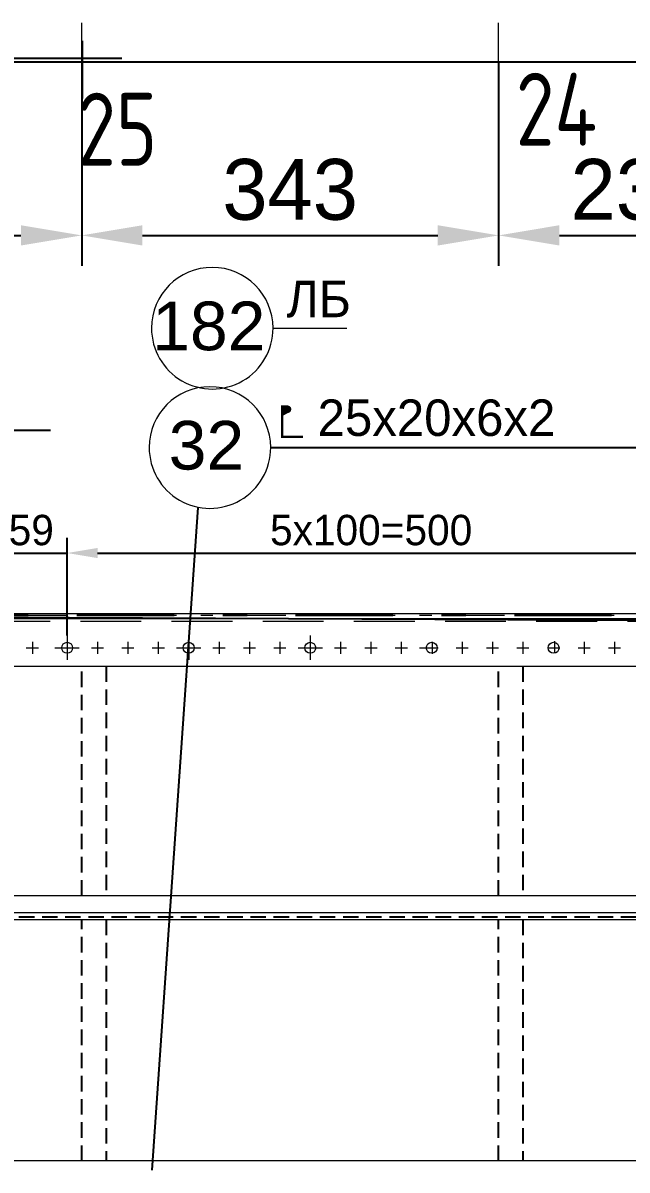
# Model space of a CAD drawing. Header units: millimetres. Extents: x 42007 to 66124, y -556 to 6894.
# Drawn here: x 46291 to 46788, y 4488 to 5432 of the extents above; entities that cross this region are included whole.
import ezdxf
from ezdxf.enums import TextEntityAlignment as Align

# ---------------------------------------------------------------- set-up
doc = ezdxf.new("R2010")
doc.units = ezdxf.units.MM
for name, pattern in [('DASH2', [1040, 900, -60, 20, -60]), ('DASH5', [180, 80, -40, 20, -40]), ('DASHED', [19.05, 12.7, -6.35]), ('K5LT32768', [0]), ('K5LT32769', [0]), ('K5LT32778', [0]), ('K5LT32781', [90, 40, -20, 10, -20]), ('K5LT32790', [520, 450, -30, 10, -30]), ('K5LT32794', [0]), ('K5LT32795', [75, 50, -25]), ('K5LT32798', [20, 10, -10])]:
    doc.linetypes.add(name, pattern=pattern)
doc.layers.get('Defpoints').update_dxf_attribs({"color": 250})
doc.layers.add('pen_7', color=1, linetype='Continuous')
doc.styles.add('KTEXTSTYLE', font='GOST_AU.SHX', dxfattribs={"width": 0.96, "height": 5})
doc.styles.add('style5', font='arial.ttf', dxfattribs={"height": 3})
doc.dimstyles.new('ISO-10', dxfattribs={"dimscale": 10, "dimtxt": 2.5, "dimasz": 2.5, "dimexe": 1.25, "dimexo": 0, "dimtad": 1, "dimdec": 0, "dimtxsty": 'Standard', "dimcen": 2.5, "dimclrd": 7, "dimclre": 7, "dimclrt": 6, "dimadec": 0, "dimazin": 0, "dimtfac": 1, "dimtdec": 0, "dimtmove": 0, "dimatfit": 3, "dimfxl": 1, "dimarcsym": 0})
doc.dimstyles.new('PB20', dxfattribs={"dimscale": 20, "dimtxt": 2.5, "dimasz": 2.5, "dimexe": 1.25, "dimexo": 0, "dimtad": 1, "dimdec": 0, "dimtxsty": 'Standard', "dimcen": 2.5, "dimclrd": 7, "dimclre": 7, "dimclrt": 4, "dimadec": 0, "dimazin": 0, "dimtfac": 1, "dimtdec": 0, "dimtmove": 0, "dimatfit": 3, "dimfxl": 1.25, "dimarcsym": 0})

# ---------------------------------------------------------------- blocks, each defined once
blk = doc.blocks.new('*D191')
at = {"color": 7, "lineweight": -2, "transparency": 16777216}
for p, q in [((45997.36, 5399.59), (45997.36, 5231.94)), ((46339.36, 5399.65), (46339.36, 5231.94)), ((46047.36, 5256.94), (46289.36, 5256.94))]:
    blk.add_line(p, q, dxfattribs=at)
at = {"color": 7, "transparency": 16777216}
for points in [[(46047.36, 5265.28), (46047.36, 5248.61), (45997.36, 5256.94)], [(46289.36, 5265.28), (46289.36, 5248.61), (46339.36, 5256.94)]]:
    blk.add_solid(points, dxfattribs=at)
at = {"layer": 'Defpoints', "color": 0, "transparency": 16777216}
for p in [(45997.36, 5399.59), (46339.36, 5399.65), (46339.36, 5256.94)]:
    blk.add_point(p, dxfattribs=at)
at = {"color": 4, "transparency": 16777216, "insert": (46168.36, 5294.44), "char_height": 50, "attachment_point": 5}
blk.add_mtext('342', dxfattribs=at)
blk = doc.blocks.new('*D192')
at = {"color": 7, "lineweight": -2, "transparency": 16777216}
for p, q in [((46339.36, 5399.65), (46339.36, 5231.94)), ((46682.36, 5399.65), (46682.36, 5231.94)), ((46389.36, 5256.94), (46632.36, 5256.94))]:
    blk.add_line(p, q, dxfattribs=at)
at = {"color": 7, "transparency": 16777216}
for points in [[(46389.36, 5265.28), (46389.36, 5248.61), (46339.36, 5256.94)], [(46632.36, 5265.28), (46632.36, 5248.61), (46682.36, 5256.94)]]:
    blk.add_solid(points, dxfattribs=at)
at = {"layer": 'Defpoints', "color": 0, "transparency": 16777216}
for p in [(46339.36, 5399.65), (46682.36, 5399.65), (46682.36, 5256.94)]:
    blk.add_point(p, dxfattribs=at)
at = {"color": 4, "transparency": 16777216, "insert": (46510.86, 5294.44), "char_height": 50, "attachment_point": 5}
blk.add_mtext('343', dxfattribs=at)
blk = doc.blocks.new('*D193')
at = {"color": 7, "lineweight": -2, "transparency": 16777216}
for p, q in [((46682.36, 5399.59), (46682.36, 5231.94)), ((46912.36, 5399.65), (46912.36, 5231.94)), ((46732.36, 5256.94), (46862.36, 5256.94))]:
    blk.add_line(p, q, dxfattribs=at)
at = {"color": 7, "transparency": 16777216}
for points in [[(46732.36, 5265.28), (46732.36, 5248.61), (46682.36, 5256.94)], [(46862.36, 5265.28), (46862.36, 5248.61), (46912.36, 5256.94)]]:
    blk.add_solid(points, dxfattribs=at)
at = {"layer": 'Defpoints', "color": 0, "transparency": 16777216}
for p in [(46682.36, 5399.59), (46912.36, 5399.65), (46912.36, 5256.94)]:
    blk.add_point(p, dxfattribs=at)
at = {"color": 4, "transparency": 16777216, "insert": (46797.36, 5294.44), "char_height": 50, "attachment_point": 5}
blk.add_mtext('230', dxfattribs=at)
blk = doc.blocks.new('*D263')
at = {"color": 7, "lineweight": -2, "transparency": 16777216}
for p, q in [((45997.36, 5399.59), (45997.36, 5231.94)), ((46339.36, 5399.65), (46339.36, 5231.94)), ((46047.36, 5256.94), (46289.36, 5256.94))]:
    blk.add_line(p, q, dxfattribs=at)
at = {"color": 7, "transparency": 16777216}
for points in [[(46047.36, 5265.28), (46047.36, 5248.61), (45997.36, 5256.94)], [(46289.36, 5265.28), (46289.36, 5248.61), (46339.36, 5256.94)]]:
    blk.add_solid(points, dxfattribs=at)
at = {"layer": 'Defpoints', "color": 0, "transparency": 16777216}
for p in [(45997.36, 5399.59), (46339.36, 5399.65), (46339.36, 5256.94)]:
    blk.add_point(p, dxfattribs=at)
at = {"color": 4, "transparency": 16777216, "insert": (46168.36, 5294.44), "char_height": 50, "attachment_point": 5}
blk.add_mtext('342', dxfattribs=at)
blk = doc.blocks.new('*D264')
at = {"color": 7, "lineweight": -2, "transparency": 16777216}
for p, q in [((46339.36, 5399.65), (46339.36, 5231.94)), ((46682.36, 5399.65), (46682.36, 5231.94)), ((46389.36, 5256.94), (46632.36, 5256.94))]:
    blk.add_line(p, q, dxfattribs=at)
at = {"color": 7, "transparency": 16777216}
for points in [[(46389.36, 5265.28), (46389.36, 5248.61), (46339.36, 5256.94)], [(46632.36, 5265.28), (46632.36, 5248.61), (46682.36, 5256.94)]]:
    blk.add_solid(points, dxfattribs=at)
at = {"layer": 'Defpoints', "color": 0, "transparency": 16777216}
for p in [(46339.36, 5399.65), (46682.36, 5399.65), (46682.36, 5256.94)]:
    blk.add_point(p, dxfattribs=at)
at = {"color": 4, "transparency": 16777216, "insert": (46510.86, 5294.44), "char_height": 50, "attachment_point": 5}
blk.add_mtext('343', dxfattribs=at)
blk = doc.blocks.new('*D265')
at = {"color": 7, "lineweight": -2, "transparency": 16777216}
for p, q in [((46682.36, 5399.59), (46682.36, 5231.94)), ((46912.36, 5399.65), (46912.36, 5231.94)), ((46732.36, 5256.94), (46862.36, 5256.94))]:
    blk.add_line(p, q, dxfattribs=at)
at = {"color": 7, "transparency": 16777216}
for points in [[(46732.36, 5265.28), (46732.36, 5248.61), (46682.36, 5256.94)], [(46862.36, 5265.28), (46862.36, 5248.61), (46912.36, 5256.94)]]:
    blk.add_solid(points, dxfattribs=at)
at = {"layer": 'Defpoints', "color": 0, "transparency": 16777216}
for p in [(46682.36, 5399.59), (46912.36, 5399.65), (46912.36, 5256.94)]:
    blk.add_point(p, dxfattribs=at)
at = {"color": 4, "transparency": 16777216, "insert": (46797.36, 5294.44), "char_height": 50, "attachment_point": 5}
blk.add_mtext('230', dxfattribs=at)
blk = doc.blocks.new('*D254')
at = {"color": 7, "lineweight": -2, "ltscale": 0.5, "transparency": 16777216}
for p, q in [((46268.36, 4927.77), (46268.36, 5008.21)), ((46327.36, 4927.77), (46327.36, 5008.21)), ((46243.36, 4995.71), (46218.36, 4995.71)), ((46268.36, 4995.71), (46327.36, 4995.71)), ((46352.36, 4995.71), (46377.36, 4995.71))]:
    blk.add_line(p, q, dxfattribs=at)
at = {"color": 7, "ltscale": 0.5, "transparency": 16777216}
for points in [[(46243.36, 4999.88), (46243.36, 4991.54), (46268.36, 4995.71)], [(46352.36, 4999.88), (46352.36, 4991.54), (46327.36, 4995.71)]]:
    blk.add_solid(points, dxfattribs=at)
at = {"layer": 'Defpoints', "color": 0, "ltscale": 0.5, "transparency": 16777216}
for p in [(46327.36, 4995.71), (46268.36, 4927.77), (46327.36, 4927.77)]:
    blk.add_point(p, dxfattribs=at)
at = {"color": 6, "ltscale": 0.5, "transparency": 16777216, "insert": (46297.86, 5014.46), "char_height": 25, "attachment_point": 5}
blk.add_mtext('59', dxfattribs=at)
blk = doc.blocks.new('*D255')
at = {"color": 7, "lineweight": -2, "transparency": 16777216}
for p, q in [((46327.36, 4995.71), (46327.36, 5008.21)), ((46827.64, 4917.77), (46827.64, 5008.21)), ((46352.36, 4995.71), (46802.64, 4995.71))]:
    blk.add_line(p, q, dxfattribs=at)
at = {"color": 7, "transparency": 16777216}
for points in [[(46352.36, 4999.88), (46352.36, 4991.54), (46327.36, 4995.71)], [(46802.64, 4999.88), (46802.64, 4991.54), (46827.64, 4995.71)]]:
    blk.add_solid(points, dxfattribs=at)
at = {"layer": 'Defpoints', "color": 0, "transparency": 16777216}
for p in [(46327.36, 4995.71), (46827.64, 4995.71), (46827.64, 4917.77)]:
    blk.add_point(p, dxfattribs=at)
at = {"color": 6, "transparency": 16777216, "insert": (46577.5, 5014.46), "char_height": 25, "attachment_point": 5}
blk.add_mtext('5х100=500', dxfattribs=at)

msp = doc.modelspace()

# ---------------------------------------------------------------- hatches: boundary and pattern name
msp.add_hatch(color=0).paths.add_polyline_path([(46508.673, 5111.837, 1), (46508.673, 5116.07), (46504.338, 5116.07), (46504.338, 5109.423)])

# ---------------------------------------------------------------- linework, layer by layer
at = {"color": 0, "linetype": 'K5LT32768', "lineweight": 18}
for p, q in [((46339.362, 5367.653), (46339.362, 5431.653)), ((46339.362, 5367.653), (46339.362, 5431.653)), ((46682.362, 5367.653), (46682.362, 5431.653)), ((46682.362, 5367.653), (46682.362, 5431.653))]:
    msp.add_line(p, q, dxfattribs=at)
at = {"color": 0, "linetype": 'K5LT32778', "lineweight": 18}
for p, q in [((46340.362, 5369.474), (46340.362, 5416.93)), ((46340.362, 5369.474), (46340.362, 5416.93)), ((46682.362, 5369.474), (46682.362, 5416.93)), ((46682.362, 5369.474), (46682.362, 5416.93))]:
    msp.add_line(p, q, dxfattribs=at)
at = {"color": 0, "linetype": 'DASH2'}
for p, q in [((43692.624, 5402.591), (46372.487, 5402.591)), ((43692.624, 5402.591), (46372.487, 5402.591)), ((43738.362, 5399.59), (47272.487, 5399.59)), ((43738.362, 5399.59), (47272.487, 5399.59))]:
    msp.add_line(p, q, dxfattribs=at)
at = {"color": 0, "linetype": 'K5LT32790', "lineweight": 18}
msp.add_line((43912.362, 5399.653), (47023.402, 5399.653), dxfattribs=at)
msp.add_line((43912.362, 5399.653), (47023.402, 5399.653), dxfattribs=at)
at = {"color": 4}
msp.add_line((46682.362, 5399.59), (49482.362, 5399.59), dxfattribs=at)
at = {"color": 7, "linetype": 'K5LT32769', "lineweight": 18}
for p, q in [((46496.783, 5180.602), (46557.49, 5180.602)), ((46899.826, 4945.588), (45588.362, 4945.588)), ((46327.362, 4927.772), (46327.362, 4907.772)), ((46427.362, 4927.772), (46427.362, 4907.772)), ((46527.362, 4927.772), (46527.362, 4907.772)), ((46293.778, 4917.772), (46303.778, 4917.772)), ((46293.778, 4917.772), (46303.778, 4917.772)), ((46298.778, 4922.772), (46298.778, 4912.772)), ((46298.778, 4922.772), (46298.778, 4912.772)), ((46317.362, 4917.772), (46337.362, 4917.772)), ((46347.347, 4917.772), (46357.347, 4917.772)), ((46347.347, 4917.772), (46357.347, 4917.772)), ((46352.347, 4922.772), (46352.347, 4912.772)), ((46352.347, 4922.772), (46352.347, 4912.772)), ((46372.347, 4917.772), (46382.347, 4917.772)), ((46372.347, 4917.772), (46382.347, 4917.772)), ((46377.347, 4922.772), (46377.347, 4912.772)), ((46377.347, 4922.772), (46377.347, 4912.772)), ((46397.347, 4917.772), (46407.347, 4917.772)), ((46397.347, 4917.772), (46407.347, 4917.772)), ((46402.347, 4922.772), (46402.347, 4912.772)), ((46402.347, 4922.772), (46402.347, 4912.772)), ((46417.362, 4917.772), (46437.362, 4917.772)), ((46447.347, 4917.772), (46457.347, 4917.772)), ((46447.347, 4917.772), (46457.347, 4917.772)), ((46452.347, 4922.772), (46452.347, 4912.772)), ((46452.347, 4922.772), (46452.347, 4912.772)), ((46472.347, 4917.772), (46482.347, 4917.772)), ((46472.347, 4917.772), (46482.347, 4917.772)), ((46477.347, 4922.772), (46477.347, 4912.772)), ((46477.347, 4922.772), (46477.347, 4912.772)), ((46497.347, 4917.772), (46507.347, 4917.772)), ((46497.347, 4917.772), (46507.347, 4917.772)), ((46502.347, 4922.772), (46502.347, 4912.772)), ((46502.347, 4922.772), (46502.347, 4912.772)), ((46517.362, 4917.772), (46537.362, 4917.772)), ((46547.347, 4917.772), (46557.347, 4917.772)), ((46547.347, 4917.772), (46557.347, 4917.772)), ((46552.347, 4922.772), (46552.347, 4912.772)), ((46552.347, 4922.772), (46552.347, 4912.772)), ((46572.347, 4917.772), (46582.347, 4917.772)), ((46572.347, 4917.772), (46582.347, 4917.772)), ((46572.347, 4917.772), (46582.347, 4917.772)), ((46572.347, 4917.772), (46582.347, 4917.772)), ((46577.347, 4922.772), (46577.347, 4912.772)), ((46577.347, 4922.772), (46577.347, 4912.772)), ((46577.347, 4922.772), (46577.347, 4912.772)), ((46577.347, 4922.772), (46577.347, 4912.772)), ((46597.347, 4917.772), (46607.347, 4917.772)), ((46597.347, 4917.772), (46607.347, 4917.772)), ((46602.347, 4922.772), (46602.347, 4912.772)), ((46602.347, 4922.772), (46602.347, 4912.772)), ((46622.791, 4917.772), (46632.791, 4917.772)), ((46622.791, 4917.772), (46632.791, 4917.772)), ((46627.791, 4922.772), (46627.791, 4912.772)), ((46627.791, 4922.772), (46627.791, 4912.772)), ((46647.347, 4917.772), (46657.347, 4917.772)), ((46647.347, 4917.772), (46657.347, 4917.772)), ((46652.347, 4922.772), (46652.347, 4912.772)), ((46652.347, 4922.772), (46652.347, 4912.772)), ((46672.347, 4917.772), (46682.347, 4917.772)), ((46672.347, 4917.772), (46682.347, 4917.772)), ((46672.347, 4917.772), (46682.347, 4917.772)), ((46672.347, 4917.772), (46682.347, 4917.772)), ((46677.347, 4922.772), (46677.347, 4912.772)), ((46677.347, 4922.772), (46677.347, 4912.772)), ((46677.347, 4922.772), (46677.347, 4912.772)), ((46677.347, 4922.772), (46677.347, 4912.772)), ((46697.347, 4917.772), (46707.347, 4917.772)), ((46697.347, 4917.772), (46707.347, 4917.772)), ((46702.347, 4922.772), (46702.347, 4912.772)), ((46702.347, 4922.772), (46702.347, 4912.772)), ((46722.791, 4917.772), (46732.791, 4917.772)), ((46722.791, 4917.772), (46732.791, 4917.772)), ((46728.467, 4923.278), (46728.467, 4913.278)), ((46747.776, 4917.772), (46757.776, 4917.772)), ((46747.776, 4917.772), (46757.776, 4917.772)), ((46752.776, 4922.772), (46752.776, 4912.772)), ((46772.776, 4917.772), (46782.776, 4917.772)), ((46772.776, 4917.772), (46782.776, 4917.772)), ((46777.776, 4922.772), (46777.776, 4912.772)), ((46777.776, 4922.772), (46777.776, 4912.772)), ((45588.362, 4902.588), (46899.934, 4902.588)), ((45608.362, 4714.016), (46900.406, 4714.016)), ((45627.915, 4700.189), (46900.441, 4700.189)), ((46900.456, 4694.189), (45608.356, 4694.189)), ((46900.953, 4495.816), (43913.628, 4495.816))]:
    msp.add_line(p, q, dxfattribs=at)
at = {"color": 0}
for p, q in [((46010.607, 5096.507), (46313.633, 5096.652)), ((46494.837, 5082.47), (46797.863, 5082.615)), ((46434.961, 5033.281), (46397.08, 4488.273)), ((43842.871, 4953.744), (47022.362, 4939.588))]:
    msp.add_line(p, q, dxfattribs=at)
at = {"color": 7, "linetype": 'K5LT32781', "lineweight": 18}
msp.add_line((44127.362, 4944.588), (46899.828, 4944.588), dxfattribs=at)
at = {"color": 0, "linetype": 'DASH5'}
msp.add_line((44355.362, 4944.588), (54416.357, 4944.588), dxfattribs=at)
at = {"color": 7, "linetype": 'K5LT32794', "lineweight": 18}
msp.add_line((46899.836, 4941.588), (45588.362, 4941.588), dxfattribs=at)
at = {"color": 7, "linetype": 'K5LT32795', "lineweight": 18}
msp.add_line((45588.362, 4939.588), (46899.841, 4939.588), dxfattribs=at)
at = {"color": 7, "linetype": 'K5LT32798', "lineweight": 18}
msp.add_line((46617.362, 4917.772), (46637.362, 4917.772), dxfattribs=at)
at = {"color": 0, "linetype": 'DASHED'}
for p, q in [((46339.362, 4714.016), (46339.362, 4902.588)), ((46359.362, 4902.588), (46359.362, 4714.016)), ((46682.362, 4714.016), (46682.362, 4902.588)), ((46702.362, 4902.588), (46702.362, 4714.016)), ((46909.981, 4696.171), (45635.966, 4696.171)), ((46339.362, 4495.816), (46339.362, 4694.189)), ((46359.362, 4694.189), (46359.362, 4495.816)), ((46682.362, 4495.816), (46682.362, 4694.189)), ((46702.362, 4694.189), (46702.362, 4495.816))]:
    msp.add_line(p, q, dxfattribs=at)
at = {"color": 0}
msp.add_lwpolyline([(46504.338, 5117.103, 0, 0, 0), (46506.692, 5117.103, 0, 0, 0), (46506.692, 5117.103, 0, 0, 0), (46504.338, 5117.103, 0, 0, 0), (46504.338, 5117.103, 20, 20, 0)], format="xyseb", dxfattribs=at)
at = {"color": 0, "const_width": 2}
msp.add_lwpolyline([(46503.718, 5116.07), (46508.673, 5116.07, -1), (46508.673, 5111.837), (46503.816, 5109.133)], format="xyb", dxfattribs=at)
msp.add_lwpolyline([(46504.338, 5117.103), (46504.338, 5091.286), (46521.482, 5091.286)], dxfattribs=at)
msp.add_lwpolyline([(46504.338, 5117.103), (46504.338, 5091.286), (46521.482, 5091.286)], dxfattribs=at)
at = {"color": 7, "linetype": 'K5LT32769', "lineweight": 18}
for centre in [(46327.362, 4917.772), (46427.362, 4917.772), (46427.362, 4917.772), (46527.362, 4917.772), (46627.362, 4917.772), (46727.64, 4917.772)]:
    msp.add_circle(centre, 4.5, dxfattribs=at)
for centre, start, end in [((46446.783, 5180.602), 0, 179.999977), ((46446.783, 5180.602), 179.999977, 0), ((46444.837, 5082.47), 0, 179.999977), ((46444.837, 5082.47), 179.999977, 0)]:
    msp.add_arc(centre, 50, start, end, dxfattribs=at)

# ---------------------------------------------------------------- texts
at = {"color": 0, "char_height": 2.5, "attachment_point": 1, "style": 'KTEXTSTYLE'}
for s, insert in [('{\\H24x;\\W0.965;\\C6;24}', (46696.468, 5390.628)), ('{\\H24x;\\W0.965;\\C6;24}', (46696.468, 5390.628)), ('{\\H24x;\\W0.965;\\C6;25}', (46335.661, 5374.233)), ('{\\H24x;\\W0.965;\\C6;25}', (46335.661, 5374.233))]:
    msp.add_mtext(s, dxfattribs=dict(at, insert=insert))
at = {"color": 7, "char_height": 3, "attachment_point": 1, "style": 'style5'}
for s, insert in [('\\H3.5;\\W0.965;\\Q15;\\Q0;\\H30.00;ЛБ', (46507.8, 5219.648)), ('{\\H10x;\\W0.965;25x20x6x2}', (46533.466, 5122.006))]:
    msp.add_mtext(s, dxfattribs=dict(at, insert=insert))
at = {"layer": 'pen_7', "color": 2, "linetype": 'Continuous', "style": 'style5'}
for s, p in [('182', (46443.943, 5182.509)), ('32', (46441.998, 5084.377))]:
    msp.add_text(s, height=40, dxfattribs=at).set_placement(p, align=Align.MIDDLE_CENTER)

# ---------------------------------------------------------------- dimensions: what is measured, and where the dimension line sits
at = {"color": 0}
for base, p1, p2, picture, middle in [((46339.362, 5256.943), (45997.362, 5399.59), (46339.362, 5399.653), '*D191', (46168.362, 5294.443)), ((46339.362, 5256.943), (45997.362, 5399.59), (46339.362, 5399.653), '*D263', (46168.362, 5294.443)), ((46682.362, 5256.943), (46339.362, 5399.653), (46682.362, 5399.653), '*D192', (46510.862, 5294.443)), ((46682.362, 5256.943), (46339.362, 5399.653), (46682.362, 5399.653), '*D264', (46510.862, 5294.443)), ((46912.362, 5256.943), (46682.362, 5399.59), (46912.362, 5399.653), '*D193', (46797.362, 5294.443)), ((46912.362, 5256.943), (46682.362, 5399.59), (46912.362, 5399.653), '*D265', (46797.362, 5294.443))]:
    dim = msp.add_linear_dim(base=base, p1=p1, p2=p2, dimstyle='PB20', dxfattribs=at)
    dim.commit()
    dim.dimension.update_dxf_attribs({"geometry": picture, "text_midpoint": middle})
at = {"color": 0, "ltscale": 0.5}
dim = msp.add_linear_dim(base=(46327.362, 4995.709), p1=(46268.362, 4927.772), p2=(46327.362, 4927.772), dimstyle='ISO-10', dxfattribs=at)
dim.commit()
dim.dimension.update_dxf_attribs({"geometry": '*D254', "text_midpoint": (46297.862, 5014.459)})
at = {"color": 4}
dim = msp.add_linear_dim(base=(46827.64, 4995.709), p1=(46327.362, 4995.709), p2=(46827.64, 4917.772), text='5х100=500', dimstyle='ISO-10', override={"dimfxl": 1.25}, dxfattribs=at)
dim.commit()
dim.dimension.update_dxf_attribs({"geometry": '*D255', "text_midpoint": (46577.501, 5014.459)})

doc.saveas('drawing.dxf')
